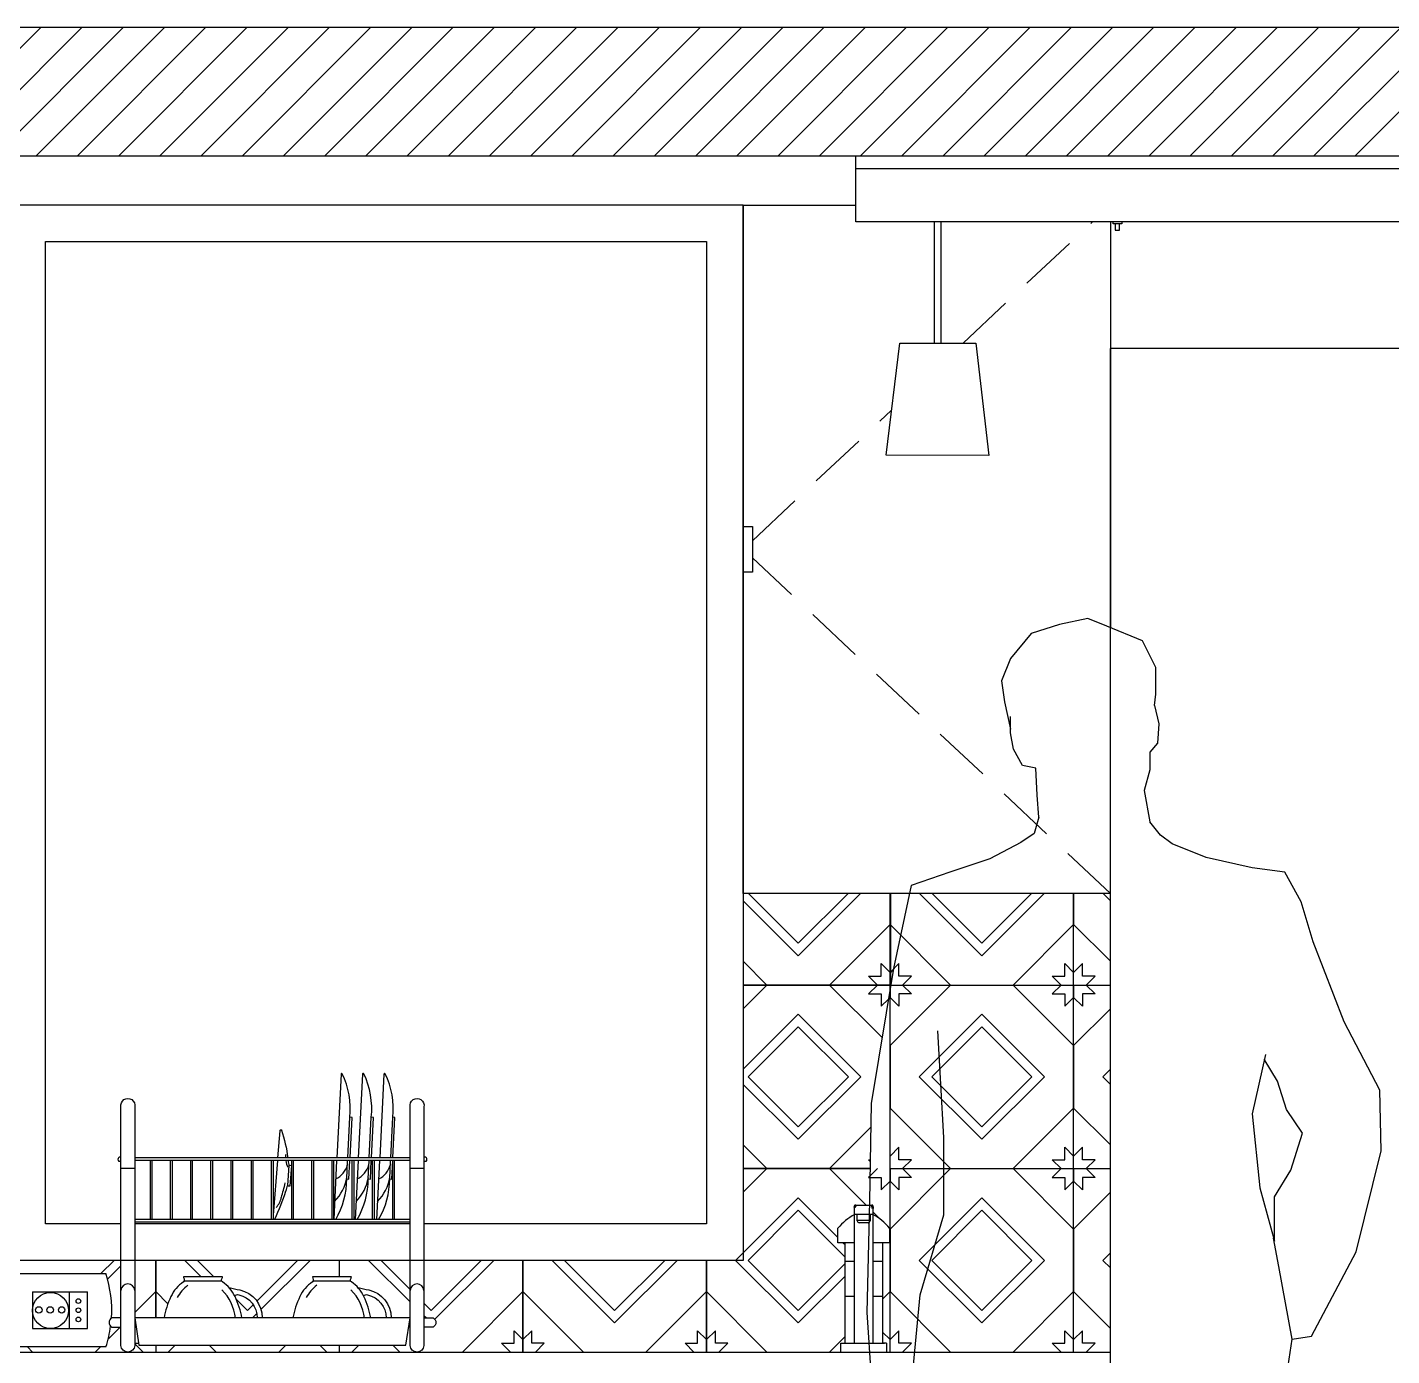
# Model space of a CAD drawing. Header units: millimetres. Extents: x 15064 to 17168, y 16262 to 17454.
# Drawn here: x 16370.6 to 16519.3, y 16748.3 to 16893 of the extents above; entities that cross this region are included whole.
import ezdxf

# ---------------------------------------------------------------- set-up
doc = ezdxf.new("R2010")
doc.units = ezdxf.units.MM
doc.linetypes.add('NASCOSTA', pattern=[9.525, 6.35, -3.175])
doc.linetypes.add('TRATTOPUNTO', pattern=[25.4, 12.7, -6.35, 0, -6.35])
for name, color, linetype in [('ACCESSORI - furniture', 81, 'Continuous'), ('apertura ante', 8, 'NASCOSTA'), ('finestre', 14, 'Continuous'), ('G-ANNO-TEXT', 3, 'Continuous'), ('muri', 30, 'Continuous'), ('piastrelle', 11, 'Continuous'), ('Prese', 4, 'Continuous'), ('sezioni', 235, 'Continuous'), ('uomo', 250, 'Continuous')]:
    doc.layers.add(name, color=color, linetype=linetype)

msp = doc.modelspace()

# ---------------------------------------------------------------- linework, layer by layer
for p, q in [((16448.62, 16798.62), (16448.62, 16873.62)), ((16448.62, 16873.62), (16460.9, 16873.62)), ((16488.63, 16871.8), (16488.63, 16827.61)), ((16488.63, 16657.99), (16488.63, 16857.99)), ((16535.56, 16857.99), (16488.63, 16857.99)), ((16448.62, 16838.62), (16449.62, 16838.62)), ((16448.62, 16833.62), (16448.62, 16838.62)), ((16449.62, 16838.62), (16449.62, 16833.62)), ((16449.62, 16833.62), (16448.62, 16833.62)), ((16488.63, 16798.62), (16448.62, 16798.62)), ((16460.75, 16749.65), (16460.75, 16764.41)), ((16462.75, 16763.65), (16460.75, 16763.65)), ((16460.88, 16764.65), (16462.61, 16764.66)), ((16461.04, 16762.96), (16461.04, 16763.65)), ((16462.45, 16763.65), (16462.45, 16762.96)), ((16462.75, 16764.31), (16462.75, 16749.65)), ((16458.95, 16760.57), (16458.95, 16762.17)), ((16461.04, 16763.02), (16462.45, 16763.02)), ((16462.25, 16762.76), (16461.24, 16762.76)), ((16464.58, 16760.57), (16464.58, 16762.17)), ((16460.75, 16760.57), (16458.95, 16760.57)), ((16459.72, 16749.65), (16459.72, 16760.57)), ((16464.58, 16760.57), (16462.75, 16760.57)), ((16463.8, 16760.57), (16463.8, 16749.65)), ((16459.72, 16758.57), (16460.75, 16758.57)), ((16462.75, 16758.57), (16463.8, 16758.57)), ((16459.72, 16754.76), (16460.75, 16754.76)), ((16462.75, 16754.76), (16463.8, 16754.76)), ((16459.25, 16748.65), (16459.25, 16749.65)), ((16459.25, 16749.65), (16459.72, 16749.65)), ((16459.49, 16749.65), (16464.01, 16749.65)), ((16464.25, 16749.65), (16463.77, 16749.65)), ((16464.25, 16749.65), (16464.25, 16748.65)), ((16304.62, 16748.65), (16488.63, 16748.65))]:
    msp.add_line(p, q)
at = {"lineweight": 53}
msp.add_line((16462.75, 16764.31), (16462.75, 16764.41), dxfattribs=at)
for centre, radius, start, end in [((16464.16, 16757.69), 6.87, 119.7708, 139.3515), ((16459.71, 16758.04), 6.38, 40.2755, 61.5934), ((16461.24, 16762.96), 0.2, 180, 270), ((16462.25, 16762.96), 0.2, 270, 0)]:
    msp.add_arc(centre, radius, start, end)
for centre, start, end in [((16461.04, 16764.41), 123.0081, 179.9882), ((16462.45, 16764.41), 359.9558, 57.4383)]:
    msp.add_arc(centre, 0.295, start, end, dxfattribs=at)
at = {"layer": 'ACCESSORI - furniture'}
for p, q in [((16460.9, 16871.8), (16460.9, 16878.99)), ((16460.9, 16878.99), (16548.71, 16878.99)), ((16460.9, 16877.6), (16548.7, 16877.6)), ((16548.71, 16871.8), (16460.9, 16871.8)), ((16469.47, 16858.58), (16469.47, 16871.8)), ((16470.17, 16871.8), (16470.17, 16858.58)), ((16488.93, 16871.68), (16488.93, 16871.8)), ((16488.93, 16871.57), (16488.93, 16871.68)), ((16489.62, 16871.57), (16488.93, 16871.57)), ((16489.86, 16871.57), (16489.16, 16871.57)), ((16489.16, 16871.57), (16489.16, 16870.87)), ((16489.16, 16870.87), (16489.62, 16870.87)), ((16489.62, 16870.87), (16489.62, 16871.57)), ((16489.86, 16871.8), (16489.86, 16871.57)), ((16464.18, 16846.39), (16465.67, 16858.58)), ((16465.67, 16858.58), (16469.47, 16858.58)), ((16469.47, 16858.58), (16470.17, 16858.58)), ((16470.17, 16858.58), (16473.97, 16858.58)), ((16473.97, 16858.58), (16475.39, 16846.33)), ((16475.39, 16846.33), (16464.18, 16846.39)), ((16405.55, 16769.82), (16405.77, 16774.24)), ((16407.89, 16769.82), (16408.11, 16774.24)), ((16410.23, 16769.82), (16410.45, 16774.24)), ((16412.34, 16769.82), (16382.34, 16769.82)), ((16412.34, 16769.52), (16382.34, 16769.52)), ((16384.04, 16763.11), (16384.04, 16769.52)), ((16384.24, 16763.11), (16384.24, 16769.52)), ((16386.24, 16763.11), (16386.24, 16769.52)), ((16386.44, 16763.11), (16386.44, 16769.52)), ((16388.44, 16763.11), (16388.44, 16769.52)), ((16388.64, 16763.11), (16388.64, 16769.52)), ((16390.64, 16763.11), (16390.64, 16769.52)), ((16390.84, 16763.11), (16390.84, 16769.52)), ((16392.84, 16763.11), (16392.84, 16769.52)), ((16393.04, 16763.11), (16393.04, 16769.52)), ((16395.04, 16763.11), (16395.04, 16769.52)), ((16395.24, 16763.11), (16395.24, 16769.52)), ((16397.24, 16763.11), (16397.24, 16769.52)), ((16397.44, 16763.11), (16397.44, 16769.52)), ((16399.44, 16763.11), (16399.44, 16769.52)), ((16399.64, 16763.11), (16399.64, 16769.52)), ((16401.64, 16763.11), (16401.64, 16769.52)), ((16401.84, 16763.11), (16401.84, 16769.52)), ((16403.84, 16763.11), (16403.84, 16769.52)), ((16404.04, 16763.11), (16404.04, 16769.52)), ((16405.43, 16767.53), (16405.53, 16769.52)), ((16406.04, 16763.11), (16406.04, 16769.52)), ((16406.24, 16763.11), (16406.24, 16769.52)), ((16407.77, 16767.53), (16407.87, 16769.52)), ((16408.24, 16763.11), (16408.24, 16769.52)), ((16408.44, 16763.11), (16408.44, 16769.52)), ((16410.11, 16767.53), (16410.21, 16769.52)), ((16410.44, 16763.11), (16410.44, 16769.52)), ((16410.64, 16763.11), (16410.64, 16769.52)), ((16382.34, 16768.65), (16380.84, 16768.65)), ((16399.14, 16768.98), (16398.97, 16766.81)), ((16413.84, 16768.65), (16412.34, 16768.65)), ((16412.34, 16763.11), (16382.34, 16763.11)), ((16412.34, 16762.81), (16382.34, 16762.81)), ((16412.34, 16762.81), (16412.34, 16763.11)), ((16387.74, 16756.43), (16391.8, 16756.43)), ((16401.78, 16756.43), (16405.85, 16756.43)), ((16412.34, 16752.38), (16382.34, 16752.38)), ((16382.34, 16752.38), (16382.8, 16749.41)), ((16411.88, 16749.41), (16412.34, 16752.38)), ((16382.34, 16751.38), (16382.5, 16751.38)), ((16412.34, 16751.38), (16412.19, 16751.38)), ((16382.8, 16749.41), (16411.88, 16749.41))]:
    msp.add_line(p, q, dxfattribs=at)
for points in [[(16405.79, 16769.82), (16406.01, 16774.23), (16405.77, 16774.24, 0.13705), (16404.95, 16778.99, 0.688082), (16404.81, 16778.94), (16404.35, 16769.82)], [(16408.13, 16769.82), (16408.35, 16774.23), (16408.11, 16774.24, 0.13705), (16407.29, 16778.99, 0.688082), (16407.15, 16778.94), (16406.69, 16769.82)], [(16410.47, 16769.82), (16410.69, 16774.23), (16410.45, 16774.24, 0.13705), (16409.63, 16778.99, 0.688082), (16409.49, 16778.94), (16409.03, 16769.82)], [(16397.94, 16769.82), (16398.18, 16772.75, -0.338067), (16398.26, 16772.89, -0.56005), (16398.33, 16772.85, -0.038945), (16399.02, 16769.82, -0.038945)], [(16380.84, 16769.42), (16380.64, 16769.42, -0.36746), (16380.64, 16769.92), (16380.84, 16769.92)], [(16399.05, 16769.52, 0.041652), (16399.14, 16768.98, -0.256421), (16399.4, 16769), (16399.22, 16766.74, -0.256421), (16398.97, 16766.81)], [(16404.23, 16763.11, 0.134434), (16405.43, 16767.53), (16405.67, 16767.51), (16405.77, 16769.52)], [(16406.57, 16763.11, 0.134434), (16407.77, 16767.53), (16408.01, 16767.51), (16408.11, 16769.52)], [(16408.91, 16763.11, 0.134434), (16410.11, 16767.53), (16410.35, 16767.51), (16410.45, 16769.52)], [(16413.84, 16769.92), (16414.04, 16769.92, -0.36746), (16414.04, 16769.42), (16413.84, 16769.42)], [(16398.77, 16766.2, -0.041625), (16397.55, 16763.12, -0.050276), (16397.55, 16763.11, -0.050276)], [(16397.45, 16763.11, -0.014729), (16397.44, 16763.12)], [(16394.01, 16752.38, 0.07328), (16393.26, 16754.71, 0.140771), (16391.89, 16756.3, -0.303755), (16391.8, 16756.56, 0.068596), (16391.9, 16756.87), (16387.64, 16756.87, 0.068596), (16387.74, 16756.56, -0.303755), (16387.65, 16756.3, 0.140771), (16386.28, 16754.71, 0.07344), (16385.53, 16752.38, 0.07344)], [(16408.05, 16752.38, 0.07328), (16407.3, 16754.71, 0.140771), (16405.94, 16756.3, -0.303755), (16405.84, 16756.56, 0.068596), (16405.94, 16756.87), (16401.69, 16756.87, 0.068596), (16401.78, 16756.56, -0.303755), (16401.69, 16756.3, 0.140771), (16400.33, 16754.71, 0.07344), (16399.57, 16752.38, 0.07344)], [(16392.61, 16755.68, 0.005158), (16393.79, 16755.44, -0.355231), (16396.22, 16752.38, -0.355231)], [(16393.21, 16754.81, -0.267163), (16393.67, 16754.9, -0.35603), (16395.67, 16752.38, -0.35603)], [(16406.66, 16755.68, 0.005158), (16407.83, 16755.44, -0.355231), (16410.26, 16752.38, -0.355231)], [(16407.25, 16754.81, -0.267163), (16407.71, 16754.9, -0.35603), (16409.71, 16752.38, -0.35603)], [(16379.84, 16752.38, 0.605541), (16379.84, 16751.38), (16380.84, 16751.38)], [(16380.84, 16752.38), (16379.84, 16752.38, 0.019852), (16379.8, 16752.36, 0.019852)], [(16413.84, 16752.38), (16414.84, 16752.38, -0.605541), (16414.84, 16751.38), (16413.84, 16751.38)]]:
    msp.add_lwpolyline(points, format="xyb", dxfattribs=at)
for points in [[(16380.84, 16749.38), (16380.84, 16755.38), (16380.84, 16775.38, -1.213992), (16382.34, 16775.38), (16382.34, 16755.38), (16382.34, 16749.38, -0.964544)], [(16413.84, 16749.38, -0.964544), (16412.34, 16749.38), (16412.34, 16755.38), (16412.34, 16775.38, -1.213992), (16413.84, 16775.38), (16413.84, 16755.38)]]:
    msp.add_lwpolyline(points, format="xyb", close=True, dxfattribs=at)
for points in [[(16397.44, 16763.57), (16397.92, 16769.52)], [(16404.33, 16769.52), (16404.01, 16763.11)], [(16406.67, 16769.52), (16406.35, 16763.11)], [(16409.01, 16769.52), (16408.69, 16763.11)]]:
    msp.add_lwpolyline(points, dxfattribs=at)
for centre, radius, start, end in [((16401.34, 16769.94), 2.59, 174.351, 182.6828), ((16401.34, 16769.94), 2.59, 189.3543, 206.2276), ((16403.1, 16769.76), 2.51, 296.8857, 343.9607), ((16405.44, 16769.76), 2.51, 296.8857, 343.9607), ((16407.78, 16769.76), 2.51, 296.8857, 343.9607), ((16383.71, 16770.11), 15.31, 342.5314, 348.6604), ((16402, 16765.52), 3.29, 156.9566, 168.0365), ((16400.66, 16768.48), 4.85, 315.4193, 350.6962), ((16403, 16768.48), 4.85, 315.4193, 350.6962), ((16405.34, 16768.48), 4.85, 315.4193, 350.6962), ((16396.2, 16765.9), 2.14, 316.1238, 349.6632), ((16381.59, 16755.34), 0.751, 2.9626, 177.0374), ((16390.86, 16752.39), 4.48, 127.4536, 150.5264), ((16388.05, 16751.7), 5.32, 7.3316, 44.6291), ((16404.91, 16752.39), 4.48, 127.4536, 150.5264), ((16402.1, 16751.7), 5.32, 7.3316, 44.6291), ((16413.09, 16755.34), 0.751, 2.9626, 177.0374)]:
    msp.add_arc(centre, radius, start, end, dxfattribs=at)
at = {"layer": 'apertura ante'}
for p, q in [((16472.58, 16858.58), (16486.68, 16871.8)), ((16449.62, 16837.06), (16464.78, 16851.26)), ((16488.63, 16798.62), (16449.62, 16835.18))]:
    msp.add_line(p, q, dxfattribs=at)
at = {"layer": 'finestre'}
for p, q in [((16368.62, 16873.65), (16448.62, 16873.65)), ((16448.62, 16873.65), (16448.62, 16758.65)), ((16372.62, 16869.65), (16444.62, 16869.65)), ((16372.62, 16762.65), (16372.62, 16869.65)), ((16444.62, 16869.65), (16444.62, 16762.65)), ((16380.84, 16762.65), (16372.62, 16762.65)), ((16412.34, 16762.65), (16382.34, 16762.65)), ((16444.62, 16762.65), (16413.84, 16762.65)), ((16448.62, 16758.65), (16368.62, 16758.65))]:
    msp.add_line(p, q, dxfattribs=at)
at = {"layer": 'G-ANNO-TEXT'}
for p, q in [((16462.31, 16749.6), (16462.29, 16749.62)), ((16462.29, 16749.62), (16462.31, 16749.62))]:
    msp.add_line(p, q, dxfattribs=at)
at = {"layer": 'muri'}
for p, q in [((16268.62, 16892.99), (16582.12, 16892.99)), ((16282.62, 16878.99), (16568.12, 16878.99))]:
    msp.add_line(p, q, dxfattribs=at)
at = {"layer": 'muri', "linetype": 'Continuous'}
for p, q in [((16358.13, 16878.99), (16372.13, 16892.99)), ((16362.62, 16878.99), (16376.62, 16892.99)), ((16367.11, 16878.99), (16381.11, 16892.99)), ((16371.6, 16878.99), (16385.6, 16892.99)), ((16376.09, 16878.99), (16390.09, 16892.99)), ((16380.59, 16878.99), (16394.59, 16892.99)), ((16385.08, 16878.99), (16399.08, 16892.99)), ((16389.57, 16878.99), (16403.57, 16892.99)), ((16394.06, 16878.99), (16408.06, 16892.99)), ((16398.55, 16878.99), (16412.55, 16892.99)), ((16403.04, 16878.99), (16417.04, 16892.99)), ((16407.53, 16878.99), (16421.53, 16892.99)), ((16412.02, 16878.99), (16426.02, 16892.99)), ((16416.51, 16878.99), (16430.51, 16892.99)), ((16421, 16878.99), (16435, 16892.99)), ((16425.49, 16878.99), (16439.49, 16892.99)), ((16429.98, 16878.99), (16443.98, 16892.99)), ((16434.47, 16878.99), (16448.47, 16892.99)), ((16438.96, 16878.99), (16452.96, 16892.99)), ((16443.45, 16878.99), (16457.45, 16892.99)), ((16447.94, 16878.99), (16461.94, 16892.99)), ((16452.43, 16878.99), (16466.43, 16892.99)), ((16456.92, 16878.99), (16470.92, 16892.99)), ((16461.41, 16878.99), (16475.41, 16892.99)), ((16465.9, 16878.99), (16479.9, 16892.99)), ((16470.39, 16878.99), (16484.39, 16892.99)), ((16474.88, 16878.99), (16488.88, 16892.99)), ((16479.37, 16878.99), (16493.37, 16892.99)), ((16483.86, 16878.99), (16497.86, 16892.99)), ((16488.35, 16878.99), (16502.35, 16892.99)), ((16492.84, 16878.99), (16506.84, 16892.99)), ((16497.33, 16878.99), (16511.33, 16892.99)), ((16501.82, 16878.99), (16515.82, 16892.99)), ((16506.31, 16878.99), (16520.31, 16892.99)), ((16510.8, 16878.99), (16524.8, 16892.99)), ((16515.29, 16878.99), (16529.29, 16892.99))]:
    msp.add_line(p, q, dxfattribs=at)
at = {"layer": 'piastrelle'}
for p, q in [((16454.62, 16791.84), (16448.62, 16797.83)), ((16454.62, 16793.2), (16449.17, 16798.65)), ((16461.44, 16798.65), (16454.62, 16791.84)), ((16460.08, 16798.65), (16454.62, 16793.2)), ((16464.62, 16795.25), (16464.62, 16798.62)), ((16464.62, 16798.62), (16464.62, 16788.65)), ((16464.62, 16788.65), (16464.62, 16798.62)), ((16464.62, 16798.62), (16464.62, 16795.25)), ((16464.69, 16788.65), (16464.69, 16798.62)), ((16474.62, 16791.84), (16467.8, 16798.65)), ((16474.62, 16793.2), (16469.17, 16798.65)), ((16481.44, 16798.65), (16474.62, 16791.84)), ((16480.08, 16798.65), (16474.62, 16793.2)), ((16484.62, 16788.65), (16484.62, 16798.62)), ((16484.62, 16788.65), (16484.62, 16798.62)), ((16484.62, 16798.62), (16484.62, 16795.25)), ((16488.63, 16797.83), (16487.8, 16798.65)), ((16458.03, 16788.65), (16464.62, 16795.25)), ((16464.62, 16795.25), (16471.21, 16788.65)), ((16478.03, 16788.65), (16484.62, 16795.25)), ((16484.62, 16795.25), (16488.63, 16791.24)), ((16448.62, 16791.24), (16451.21, 16788.65)), ((16464.62, 16790.02), (16463.66, 16790.98)), ((16463.66, 16789.62), (16463.66, 16790.98)), ((16464.62, 16790.02), (16465.59, 16790.98)), ((16464.62, 16790.02), (16465.59, 16790.98)), ((16464.69, 16790.02), (16464.96, 16790.29)), ((16465.59, 16789.62), (16465.59, 16790.98)), ((16465.59, 16789.62), (16465.59, 16790.98)), ((16484.62, 16790.02), (16483.66, 16790.98)), ((16483.66, 16789.65), (16483.66, 16790.98)), ((16484.62, 16790.02), (16483.66, 16790.98)), ((16483.66, 16789.62), (16483.66, 16790.98)), ((16484.62, 16790.02), (16485.59, 16790.98)), ((16484.62, 16790.02), (16485.59, 16790.98)), ((16485.59, 16789.62), (16485.59, 16790.98)), ((16485.59, 16789.62), (16485.59, 16790.98)), ((16463.26, 16788.65), (16462.29, 16789.62)), ((16462.29, 16789.62), (16463.66, 16789.62)), ((16466.95, 16789.62), (16465.59, 16789.62)), ((16466.95, 16789.62), (16465.59, 16789.62)), ((16465.98, 16788.65), (16466.95, 16789.62)), ((16465.98, 16788.65), (16466.95, 16789.62)), ((16483.26, 16788.65), (16482.29, 16789.62)), ((16482.29, 16789.62), (16483.66, 16789.62)), ((16486.95, 16789.62), (16485.59, 16789.62)), ((16486.95, 16789.62), (16485.59, 16789.62)), ((16485.98, 16788.65), (16486.95, 16789.62)), ((16485.98, 16788.65), (16486.95, 16789.62)), ((16464.62, 16788.65), (16448.62, 16788.65)), ((16448.62, 16786.07), (16451.21, 16788.65)), ((16448.62, 16788.65), (16464.62, 16788.65)), ((16451.21, 16788.65), (16458.03, 16788.65)), ((16463.75, 16782.93), (16458.03, 16788.65)), ((16463.26, 16788.65), (16462.29, 16787.69)), ((16462.29, 16787.69), (16463.66, 16787.69)), ((16463.66, 16787.69), (16463.66, 16786.33)), ((16464.62, 16788.65), (16464.69, 16788.65)), ((16464.62, 16788.65), (16464.62, 16788.22)), ((16464.62, 16788.65), (16464.69, 16788.65)), ((16464.62, 16788.65), (16464.62, 16788.22)), ((16464.62, 16788.22), (16464.62, 16788.65)), ((16464.62, 16788.65), (16484.62, 16788.65)), ((16464.62, 16788.65), (16465.98, 16788.65)), ((16464.62, 16768.65), (16464.62, 16788.65)), ((16464.62, 16788.65), (16484.62, 16788.65)), ((16464.62, 16788.65), (16464.62, 16787.29)), ((16464.62, 16782.06), (16471.21, 16788.65)), ((16466.95, 16787.69), (16465.59, 16787.69)), ((16465.59, 16787.69), (16465.59, 16786.33)), ((16465.98, 16788.65), (16466.95, 16787.69)), ((16484.62, 16782.06), (16478.03, 16788.65)), ((16483.26, 16788.65), (16482.29, 16787.69)), ((16482.29, 16787.69), (16483.66, 16787.69)), ((16483.66, 16787.69), (16483.66, 16786.33)), ((16484.62, 16788.65), (16488.63, 16788.65)), ((16484.62, 16788.65), (16485.98, 16788.65)), ((16484.62, 16768.65), (16484.62, 16788.65)), ((16484.62, 16768.65), (16484.62, 16788.65)), ((16484.62, 16788.65), (16488.63, 16788.65)), ((16484.62, 16788.65), (16484.62, 16787.29)), ((16486.95, 16787.69), (16485.59, 16787.69)), ((16485.59, 16787.69), (16485.59, 16786.33)), ((16485.98, 16788.65), (16486.95, 16787.69)), ((16464.44, 16787.11), (16463.66, 16786.33)), ((16464.62, 16787.29), (16465.59, 16786.33)), ((16484.62, 16787.29), (16483.66, 16786.33)), ((16484.62, 16787.29), (16485.59, 16786.33)), ((16484.62, 16782.06), (16488.63, 16786.07)), ((16448.62, 16779.48), (16454.62, 16785.47)), ((16454.62, 16785.47), (16461.44, 16778.65)), ((16467.8, 16778.65), (16474.62, 16785.47)), ((16474.62, 16785.47), (16481.44, 16778.65)), ((16449.17, 16778.65), (16454.62, 16784.11)), ((16454.62, 16784.11), (16460.08, 16778.65)), ((16469.17, 16778.65), (16474.62, 16784.11)), ((16474.62, 16784.11), (16480.08, 16778.65)), ((16464.62, 16782.06), (16464.62, 16775.25)), ((16484.62, 16782.06), (16484.62, 16775.25)), ((16454.62, 16773.2), (16449.17, 16778.65)), ((16461.44, 16778.65), (16454.62, 16771.84)), ((16460.08, 16778.65), (16454.62, 16773.2)), ((16474.62, 16771.84), (16467.8, 16778.65)), ((16474.62, 16773.2), (16469.17, 16778.65)), ((16481.44, 16778.65), (16474.62, 16771.84)), ((16480.08, 16778.65), (16474.62, 16773.2)), ((16487.8, 16778.65), (16488.63, 16779.48)), ((16488.63, 16777.83), (16487.8, 16778.65)), ((16454.62, 16771.84), (16448.62, 16777.83)), ((16464.62, 16775.25), (16471.21, 16768.65)), ((16478.03, 16768.65), (16484.62, 16775.25)), ((16484.62, 16775.25), (16488.63, 16771.24)), ((16458.03, 16768.65), (16462.53, 16773.15)), ((16448.62, 16771.24), (16451.21, 16768.65)), ((16464.62, 16770.02), (16465.59, 16770.98)), ((16464.62, 16770.02), (16465.59, 16770.98)), ((16465.59, 16769.62), (16465.59, 16770.98)), ((16465.59, 16769.62), (16465.59, 16770.98)), ((16484.62, 16770.02), (16483.66, 16770.98)), ((16483.66, 16769.65), (16483.66, 16770.98)), ((16484.62, 16770.02), (16483.66, 16770.98)), ((16483.66, 16769.62), (16483.66, 16770.98)), ((16484.62, 16770.02), (16485.59, 16770.98)), ((16484.62, 16770.02), (16485.59, 16770.98)), ((16485.59, 16769.62), (16485.59, 16770.98)), ((16485.59, 16769.62), (16485.59, 16770.98)), ((16462.47, 16769.44), (16462.29, 16769.62)), ((16462.29, 16769.62), (16462.47, 16769.62)), ((16466.95, 16769.62), (16465.59, 16769.62)), ((16466.95, 16769.62), (16465.59, 16769.62)), ((16465.98, 16768.65), (16466.95, 16769.62)), ((16465.98, 16768.65), (16466.95, 16769.62)), ((16483.26, 16768.65), (16482.29, 16769.62)), ((16482.29, 16769.62), (16483.66, 16769.62)), ((16486.95, 16769.62), (16485.59, 16769.62)), ((16486.95, 16769.62), (16485.59, 16769.62)), ((16485.98, 16768.65), (16486.95, 16769.62)), ((16485.98, 16768.65), (16486.95, 16769.62)), ((16448.62, 16766.07), (16451.21, 16768.65)), ((16448.62, 16768.65), (16462.46, 16768.65)), ((16462.46, 16768.65), (16448.62, 16768.65)), ((16451.21, 16768.65), (16458.03, 16768.65)), ((16462.03, 16764.65), (16458.03, 16768.65)), ((16463.26, 16768.65), (16462.29, 16767.69)), ((16464.62, 16768.65), (16484.62, 16768.65)), ((16464.62, 16768.65), (16465.98, 16768.65)), ((16464.62, 16748.65), (16464.62, 16768.65)), ((16464.62, 16768.65), (16484.62, 16768.65)), ((16464.62, 16768.65), (16464.62, 16767.29)), ((16464.62, 16762.06), (16471.21, 16768.65)), ((16465.98, 16768.65), (16466.95, 16767.69)), ((16484.62, 16762.06), (16478.03, 16768.65)), ((16483.26, 16768.65), (16482.29, 16767.69)), ((16484.62, 16768.65), (16488.63, 16768.65)), ((16484.62, 16768.65), (16485.98, 16768.65)), ((16484.62, 16748.65), (16484.62, 16768.65)), ((16484.62, 16748.65), (16484.62, 16768.65)), ((16484.62, 16768.65), (16488.63, 16768.65)), ((16484.62, 16768.65), (16484.62, 16767.29)), ((16485.98, 16768.65), (16486.95, 16767.69)), ((16462.45, 16767.84), (16462.29, 16767.69)), ((16462.29, 16767.69), (16462.44, 16767.69)), ((16462.29, 16767.69), (16463.66, 16767.69)), ((16463.66, 16767.69), (16463.66, 16766.33)), ((16464.62, 16767.29), (16463.66, 16766.33)), ((16464.62, 16767.29), (16465.59, 16766.33)), ((16466.95, 16767.69), (16465.59, 16767.69)), ((16465.59, 16767.69), (16465.59, 16766.33)), ((16482.29, 16767.69), (16483.66, 16767.69)), ((16483.66, 16767.69), (16483.66, 16766.33)), ((16484.62, 16767.29), (16483.66, 16766.33)), ((16484.62, 16767.29), (16485.59, 16766.33)), ((16486.95, 16767.69), (16485.59, 16767.69)), ((16485.59, 16767.69), (16485.59, 16766.33)), ((16447.8, 16758.65), (16454.62, 16765.47)), ((16448.62, 16759.48), (16454.62, 16765.47)), ((16454.62, 16765.47), (16458.95, 16761.15)), ((16467.8, 16758.65), (16474.62, 16765.47)), ((16474.62, 16765.47), (16481.44, 16758.65)), ((16484.62, 16762.06), (16488.63, 16766.07)), ((16449.17, 16758.65), (16454.62, 16764.11)), ((16449.17, 16758.65), (16454.62, 16764.11)), ((16454.62, 16764.11), (16459.72, 16759.01)), ((16463.53, 16763.15), (16462.75, 16763.94)), ((16469.17, 16758.65), (16474.62, 16764.11)), ((16474.62, 16764.11), (16480.08, 16758.65)), ((16464.62, 16762.06), (16464.58, 16762.1)), ((16464.62, 16762.06), (16464.62, 16755.25)), ((16484.62, 16762.06), (16484.62, 16755.25)), ((16459.53, 16760.57), (16459.72, 16760.37)), ((16487.8, 16758.65), (16488.63, 16759.48)), ((16380.08, 16758.65), (16378.64, 16757.22)), ((16380.84, 16758.06), (16379.38, 16756.6)), ((16384.62, 16752.38), (16384.62, 16758.65)), ((16384.62, 16758.65), (16384.62, 16755.25)), ((16384.62, 16755.25), (16384.62, 16758.65)), ((16384.62, 16758.65), (16384.62, 16752.38)), ((16389.59, 16756.87), (16387.8, 16758.65)), ((16390.95, 16756.87), (16389.17, 16758.65)), ((16400.08, 16758.65), (16395.64, 16754.22)), ((16401.44, 16758.65), (16396.09, 16753.3)), ((16404.62, 16758.65), (16404.62, 16756.87)), ((16412.34, 16754.12), (16407.8, 16758.65)), ((16412.35, 16755.47), (16409.17, 16758.65)), ((16420.08, 16758.65), (16414.62, 16753.2)), ((16421.44, 16758.65), (16415.02, 16752.23)), ((16424.62, 16748.65), (16424.62, 16758.65)), ((16424.62, 16758.65), (16424.62, 16755.25)), ((16424.62, 16758.65), (16424.62, 16748.65)), ((16424.62, 16755.25), (16424.62, 16758.65)), ((16434.62, 16751.84), (16427.8, 16758.65)), ((16434.62, 16753.2), (16429.17, 16758.65)), ((16441.44, 16758.65), (16434.62, 16751.84)), ((16440.08, 16758.65), (16434.62, 16753.2)), ((16444.62, 16748.65), (16444.62, 16758.65)), ((16444.62, 16758.65), (16444.62, 16755.25)), ((16444.62, 16758.65), (16444.62, 16748.65)), ((16444.62, 16755.25), (16444.62, 16758.65)), ((16454.62, 16751.84), (16447.8, 16758.65)), ((16454.62, 16751.84), (16447.8, 16758.65)), ((16454.62, 16753.2), (16449.17, 16758.65)), ((16454.62, 16753.2), (16449.17, 16758.65)), ((16459.72, 16758.3), (16454.62, 16753.2)), ((16474.62, 16751.84), (16467.8, 16758.65)), ((16474.62, 16753.2), (16469.17, 16758.65)), ((16481.44, 16758.65), (16474.62, 16751.84)), ((16480.08, 16758.65), (16474.62, 16753.2)), ((16488.63, 16757.83), (16487.8, 16758.65)), ((16459.72, 16756.94), (16454.62, 16751.84)), ((16382.34, 16752.97), (16384.62, 16755.25)), ((16384.62, 16755.25), (16385.94, 16753.92)), ((16418.03, 16748.65), (16424.62, 16755.25)), ((16424.62, 16755.25), (16431.21, 16748.65)), ((16438.03, 16748.65), (16444.62, 16755.25)), ((16444.62, 16755.25), (16451.21, 16748.65)), ((16463.8, 16754.43), (16464.62, 16755.25)), ((16464.62, 16755.25), (16471.21, 16748.65)), ((16478.03, 16748.65), (16484.62, 16755.25)), ((16484.62, 16755.25), (16488.63, 16751.24)), ((16394.62, 16753.2), (16393.38, 16754.44)), ((16395.24, 16753.82), (16394.62, 16753.2)), ((16414.62, 16753.2), (16413.84, 16753.98)), ((16374.62, 16751.84), (16374.61, 16751.85)), ((16394.08, 16752.38), (16393.99, 16752.47)), ((16395.63, 16752.85), (16395.16, 16752.38)), ((16414.08, 16752.38), (16413.84, 16752.62)), ((16379.44, 16750.06), (16380.75, 16751.38)), ((16424.62, 16750.02), (16423.66, 16750.98)), ((16423.66, 16749.62), (16423.66, 16750.98)), ((16424.62, 16750.02), (16425.59, 16750.98)), ((16425.59, 16749.62), (16425.59, 16750.98)), ((16444.62, 16750.02), (16443.66, 16750.98)), ((16443.66, 16749.62), (16443.66, 16750.98)), ((16444.62, 16750.02), (16445.59, 16750.98)), ((16445.59, 16749.62), (16445.59, 16750.98)), ((16458.03, 16748.65), (16459.72, 16750.35)), ((16464.62, 16750.02), (16463.8, 16750.84)), ((16464.62, 16750.02), (16465.59, 16750.98)), ((16464.62, 16750.02), (16465.59, 16750.98)), ((16465.59, 16749.62), (16465.59, 16750.98)), ((16465.59, 16749.62), (16465.59, 16750.98)), ((16484.62, 16750.02), (16483.66, 16750.98)), ((16483.66, 16749.65), (16483.66, 16750.98)), ((16484.62, 16750.02), (16483.66, 16750.98)), ((16483.66, 16749.62), (16483.66, 16750.98)), ((16484.62, 16750.02), (16485.59, 16750.98)), ((16484.62, 16750.02), (16485.59, 16750.98)), ((16485.59, 16749.62), (16485.59, 16750.98)), ((16485.59, 16749.62), (16485.59, 16750.98)), ((16370.64, 16749.22), (16371.21, 16748.65)), ((16378.03, 16748.65), (16378.6, 16749.22)), ((16382.34, 16749.62), (16382.77, 16749.62)), ((16383.26, 16748.65), (16382.34, 16749.57)), ((16384.62, 16749.41), (16384.62, 16748.65)), ((16385.98, 16748.65), (16386.74, 16749.41)), ((16390.45, 16749.41), (16391.21, 16748.65)), ((16398.03, 16748.65), (16398.79, 16749.41)), ((16403.26, 16748.65), (16402.5, 16749.41)), ((16404.62, 16749.41), (16404.62, 16748.65)), ((16405.98, 16748.65), (16406.74, 16749.41)), ((16410.45, 16749.41), (16411.21, 16748.65)), ((16423.26, 16748.65), (16422.29, 16749.62)), ((16422.29, 16749.62), (16423.66, 16749.62)), ((16426.95, 16749.62), (16425.59, 16749.62)), ((16425.98, 16748.65), (16426.95, 16749.62)), ((16443.26, 16748.65), (16442.29, 16749.62)), ((16442.29, 16749.62), (16443.66, 16749.62)), ((16446.95, 16749.62), (16445.59, 16749.62)), ((16445.98, 16748.65), (16446.95, 16749.62)), ((16466.95, 16749.62), (16465.59, 16749.62)), ((16466.95, 16749.62), (16465.59, 16749.62)), ((16465.98, 16748.65), (16466.95, 16749.62)), ((16465.98, 16748.65), (16466.95, 16749.62)), ((16483.26, 16748.65), (16482.29, 16749.62)), ((16482.29, 16749.62), (16483.66, 16749.62)), ((16486.95, 16749.62), (16485.59, 16749.62)), ((16486.95, 16749.62), (16485.59, 16749.62)), ((16485.98, 16748.65), (16486.95, 16749.62)), ((16485.98, 16748.65), (16486.95, 16749.62)), ((16464.62, 16748.65), (16484.62, 16748.65)), ((16464.62, 16748.65), (16465.98, 16748.65)), ((16484.62, 16748.65), (16488.63, 16748.65)), ((16484.62, 16748.65), (16485.98, 16748.65))]:
    msp.add_line(p, q, dxfattribs=at)
at = {"layer": 'Prese'}
for p, q in [((16369.2, 16757.22), (16379.2, 16757.22)), ((16371.2, 16755.22), (16371.2, 16751.22)), ((16371.2, 16755.22), (16377.2, 16755.22)), ((16375.2, 16755.22), (16375.2, 16751.22)), ((16377.2, 16751.22), (16377.2, 16755.22)), ((16371.2, 16751.22), (16377.2, 16751.22)), ((16379.2, 16749.22), (16369.2, 16749.22))]:
    msp.add_line(p, q, dxfattribs=at)
for centre, radius in [((16373.16, 16753.19), 1.97), ((16371.89, 16753.25), 0.351), ((16373.13, 16753.25), 0.351), ((16374.38, 16753.25), 0.351), ((16376.2, 16754.22), 0.25), ((16376.2, 16753.22), 0.25), ((16376.2, 16752.22), 0.25)]:
    msp.add_circle(centre, radius, dxfattribs=at)
for start, end in [(356.1399, 18.0805), (341.9195, 352.1856)]:
    msp.add_arc((16366.94, 16753.22), 12.89, start, end, dxfattribs=at)
at = {"layer": 'sezioni', "linetype": 'TRATTOPUNTO'}
msp.add_line((16237.79, 16892.99), (16915.2, 16892.99), dxfattribs=at)
at = {"layer": 'uomo'}
for p, q in [((16483.08, 16827.92), (16480.01, 16826.96)), ((16486.15, 16828.57), (16483.08, 16827.92)), ((16488.25, 16827.76), (16486.15, 16828.57)), ((16492.13, 16826.15), (16488.25, 16827.76)), ((16480.01, 16826.96), (16477.75, 16824.21)), ((16493.58, 16823.24), (16492.13, 16826.15)), ((16477.75, 16824.21), (16476.78, 16821.79)), ((16493.58, 16820.33), (16493.58, 16823.24)), ((16476.78, 16821.79), (16477.1, 16819.52)), ((16493.44, 16819.1), (16493.58, 16820.33)), ((16477.1, 16819.52), (16477.75, 16816.51)), ((16493.44, 16819.1), (16493.9, 16817.1)), ((16477.75, 16816.13), (16477.75, 16817.91)), ((16493.9, 16817.1), (16493.74, 16815)), ((16478.07, 16814.36), (16477.75, 16816.13)), ((16479.04, 16812.58), (16478.07, 16814.36)), ((16493.74, 16815), (16492.93, 16814.03)), ((16480.5, 16812.26), (16479.04, 16812.58)), ((16492.93, 16814.03), (16492.93, 16812.09)), ((16480.66, 16809.35), (16480.5, 16812.26)), ((16492.93, 16812.09), (16492.29, 16809.83)), ((16492.29, 16809.83), (16492.93, 16806.44)), ((16480.82, 16806.93), (16480.66, 16809.35)), ((16480.82, 16806.93), (16480.33, 16805.15)), ((16480.33, 16805.15), (16478.88, 16804.18)), ((16494.07, 16804.99), (16492.93, 16806.44)), ((16478.88, 16804.18), (16475.49, 16802.4)), ((16495.36, 16804.02), (16494.07, 16804.99)), ((16499.07, 16802.56), (16495.36, 16804.02)), ((16475.49, 16802.4), (16471.13, 16800.95)), ((16504.08, 16801.43), (16499.07, 16802.56)), ((16471.13, 16800.95), (16466.93, 16799.49)), ((16507.63, 16800.95), (16504.08, 16801.43)), ((16509.41, 16797.72), (16507.63, 16800.95)), ((16466.93, 16799.49), (16464.99, 16790.45)), ((16510.7, 16793.36), (16509.41, 16797.72)), ((16514.1, 16784.63), (16510.7, 16793.36)), ((16464.99, 16790.45), (16462.57, 16775.75)), ((16517.97, 16777.2), (16514.1, 16784.63)), ((16470.48, 16772.03), (16469.83, 16783.66)), ((16505.53, 16781.08), (16504.08, 16774.62)), ((16506.83, 16778.17), (16505.37, 16780.59)), ((16507.8, 16775.1), (16506.83, 16778.17)), ((16518.13, 16770.58), (16517.97, 16777.2)), ((16462.57, 16775.75), (16462.4, 16765.09)), ((16504.08, 16774.62), (16504.89, 16766.54)), ((16509.57, 16772.52), (16507.8, 16775.1)), ((16508.28, 16768.48), (16509.57, 16772.52)), ((16470.48, 16763.63), (16470.48, 16772.03)), ((16515.39, 16759.6), (16518.13, 16770.58)), ((16506.5, 16765.57), (16508.28, 16768.48)), ((16504.89, 16766.54), (16506.5, 16760.73)), ((16462.4, 16765.09), (16462.08, 16752.97)), ((16506.5, 16760.73), (16506.5, 16765.57)), ((16467.9, 16754.91), (16470.48, 16763.63)), ((16506.99, 16757.98), (16506.41, 16761.06)), ((16510.54, 16750.39), (16515.39, 16759.6)), ((16508.44, 16750.06), (16506.99, 16757.98)), ((16466.93, 16744.9), (16467.9, 16754.91)), ((16462.08, 16752.97), (16462.57, 16745.86)), ((16508.44, 16750.06), (16510.54, 16750.39)), ((16507.46, 16743.53), (16508.44, 16750.06))]:
    msp.add_line(p, q, dxfattribs=at)

doc.saveas('drawing.dxf')
